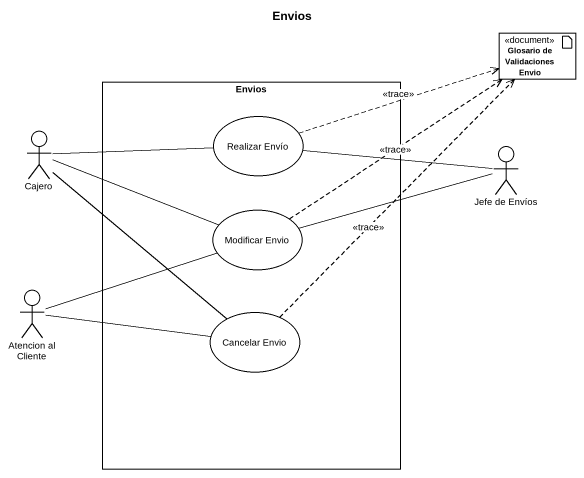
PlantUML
@startuml
title Envios
artifact "Glosario de Validaciones Envio" as Glosario_de_Validaciones <<document>>
rectangle Envios {
  usecase "Realizar Envío" as Realizar_Envío
  usecase "Modificar Envio" as Modificar_Envio
  usecase "Cancelar Envio" as Cancelar_Envio
}
actor Cajero
actor "Jefe de Envíos" as Jefe_de_Envíos
actor "Atencion al Cliente" as Atencion_al_Cliente
Realizar_Envío .right.> Glosario_de_Validaciones : <<trace>>
Realizar_Envío -right- Jefe_de_Envíos
Cajero -right- Realizar_Envío
Cajero -right- Modificar_Envio
Cajero -- Cancelar_Envio
Jefe_de_Envíos -left- Modificar_Envio
Modificar_Envio .up.> Glosario_de_Validaciones : <<trace>>
Atencion_al_Cliente -right- Modificar_Envio
Atencion_al_Cliente -right- Cancelar_Envio
Cancelar_Envio .up.> Glosario_de_Validaciones : <<trace>>
@enduml
